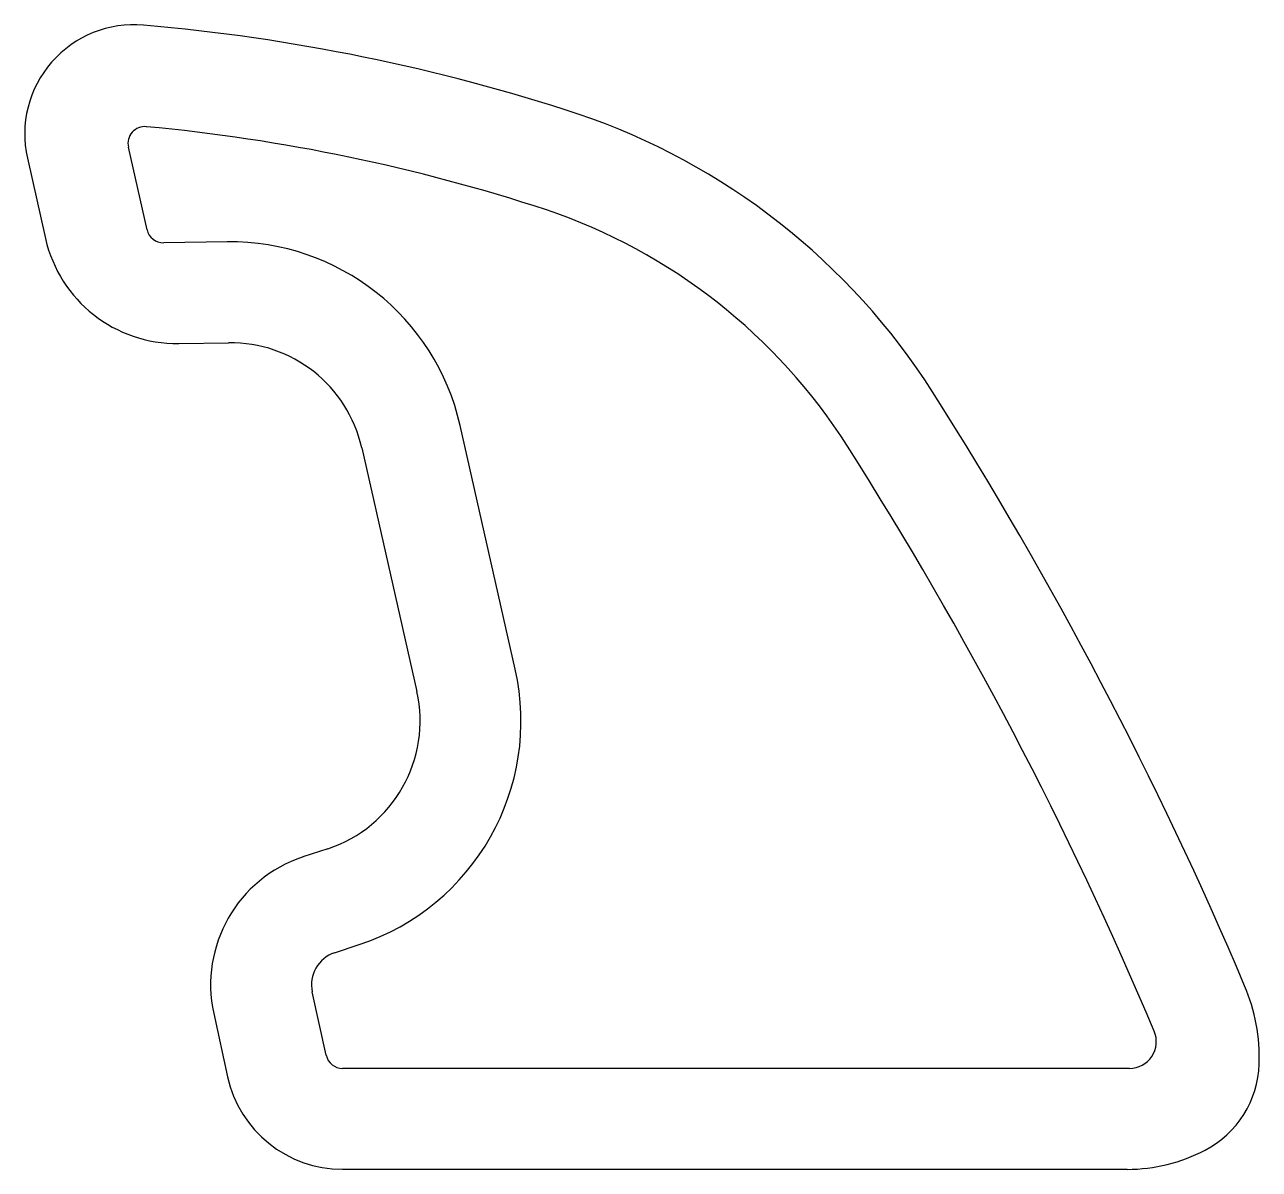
# Model space of a CAD drawing. Extents: x 987 to 1023.7, y 375.9 to 410.
import ezdxf

# ---------------------------------------------------------------- set-up
doc = ezdxf.new("R2010")
doc.units = 0
doc.layers.get('0').update_dxf_attribs({"linetype": 'CONTINUOUS'})

msp = doc.modelspace()

# ---------------------------------------------------------------- linework, layer by layer
for p, q in [((990.684, 403.864), (990.13, 406.318)), ((987.128, 405.992), (987.669, 403.598)), ((993.065, 403.501), (991.179, 403.474)), ((991.626, 400.481), (993.107, 400.501)), ((1001.627, 390.799), (999.99, 398.044)), ((997.064, 397.383), (998.701, 390.138)), ((996.054, 385.459), (995.32, 385.217)), ((996.261, 382.368), (996.994, 382.61)), ((996.009, 379.324), (995.597, 381.205)), ((992.667, 380.564), (993.078, 378.683)), ((1019.883, 378.931), (996.497, 378.931)), ((996.497, 375.931), (1019.817, 375.931))]:
    msp.add_line(p, q)
for centre, radius, start, end in [((990.298, 406.708), 3.25, 85.04, 192.7311), ((985.626, 352.886), 57.274, 71.8119, 85.0391), ((997.052, 388.234), 20.127, 32.4694, 71.3056), ((990.617, 406.428), 0.5, 84.674, 192.7312), ((985.626, 352.886), 54.274, 71.8263, 84.674), ((997.052, 388.234), 17.127, 32.4694, 71.2625), ((991.172, 403.974), 0.5, 192.7312, 270.7999), ((991.57, 404.48), 4, 192.7299, 270.8001), ((993.163, 396.502), 6.999, 12.7316, 90.7996), ((993.163, 396.502), 4, 12.7315, 90.7995), ((912.455, 334.403), 120.399, 22.96975, 32.46938), ((912.455, 334.403), 117.399, 22.8765, 32.46938), ((994.8, 389.257), 6.999, 288.2655, 12.7299), ((994.8, 389.257), 4, 288.2656, 12.73), ((996.574, 381.418), 4, 108.2685, 192.3395), ((996.574, 381.418), 1, 108.2679, 192.3384), ((1018.244, 379.242), 5.5, 358.0748, 22.9697), ((1019.883, 379.73), 0.8, 270, 22.8765), ((996.497, 379.43), 0.5, 192.3384, 270), ((1020.742, 379.158), 3, 297.5736, 358.0711), ((996.497, 379.431), 3.5, 192.3424, 269.9989), ((1019.817, 380.93), 5, 270.0002, 297.572)]:
    msp.add_arc(centre, radius, start, end)

doc.saveas('drawing.dxf')
